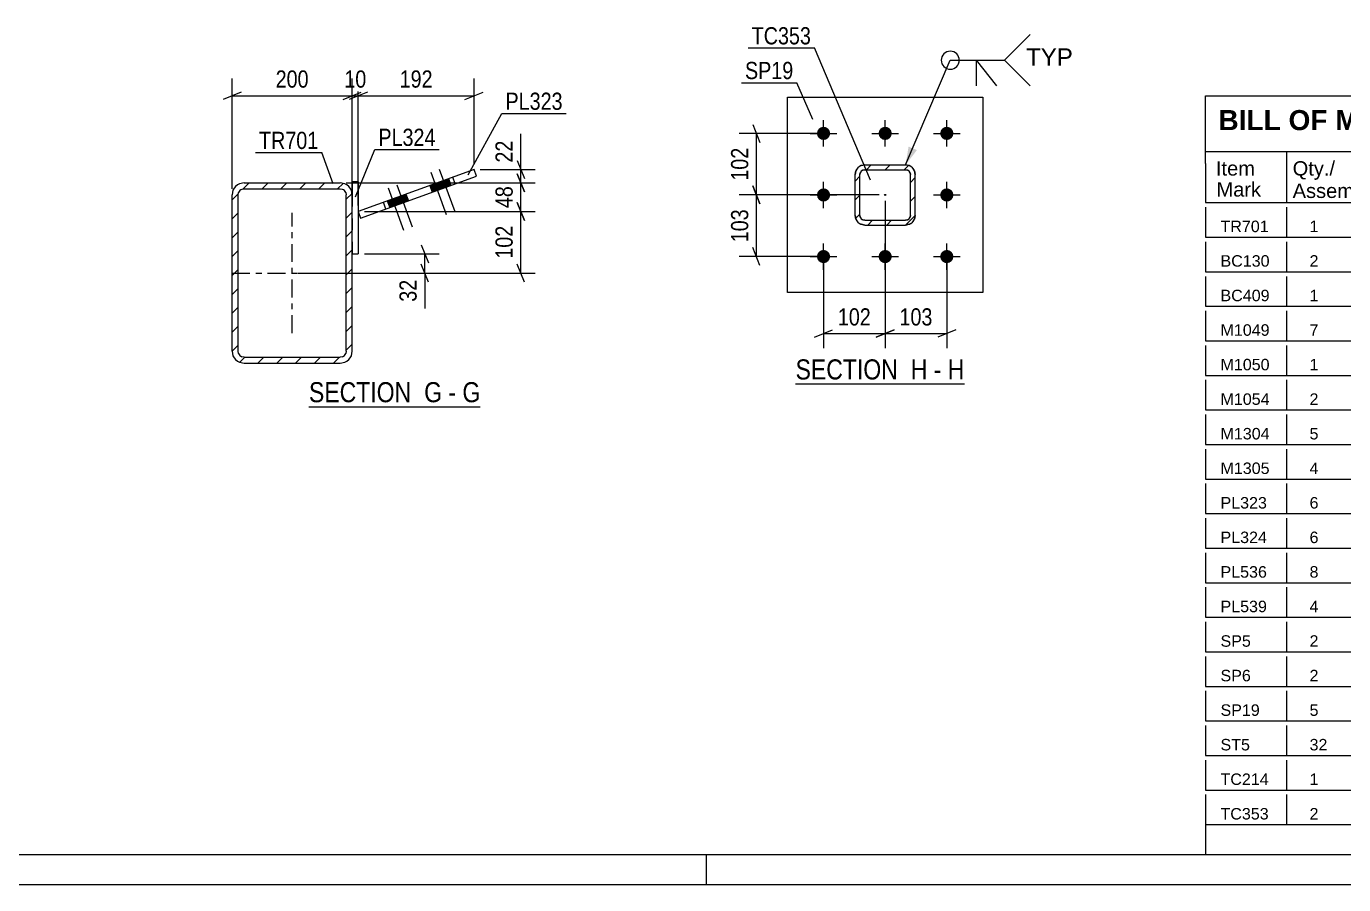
# Model space of a CAD drawing. Header units: millimetres. Extents: x -75 to 766, y -443 to 151.
# Drawn here: x 232.6 to 451.7, y -442.7 to -299.9 of the extents above; entities that cross this region are included whole.
import ezdxf

# ---------------------------------------------------------------- set-up
doc = ezdxf.new("R2010")
doc.units = ezdxf.units.MM
doc.linetypes.add('DXK_LINE_DOT2', pattern=[3.9198, 1.9599, -1.9599])
doc.linetypes.add('DXK_LINE_DOT3', pattern=[5.9187, 2.979, -0.9799, 0.9799, -0.9799])
doc.styles.add('Arial', font='ARIAL.TTF', dxfattribs={"height": 0.2})
doc.styles.add('Arial Bold', font='ARIALBD.TTF', dxfattribs={"height": 0.2})
doc.styles.add('Arial Narrow', font='ARIALN.TTF', dxfattribs={"height": 0.2})

# ---------------------------------------------------------------- blocks, each defined once
blk = doc.blocks.new('Unknown-761549991-1163')
at = {"color": 5, "linetype": 'Continuous'}
for p, q in [((-70.27, -437.73), (760.73, -437.73)), ((345.73, -442.73), (345.73, -437.73)), ((-75.27, -442.73), (765.73, -442.73))]:
    blk.add_line(p, q, dxfattribs=at)
blk = doc.blocks.new('Unknown-761549991-16307')
at = {"color": 7, "linetype": 'Continuous'}
for p, q in [((428.73, -311.48), (600.72, -311.48)), ((428.73, -322.73), (428.73, -311.48)), ((600.73, -311.48), (600.73, -322.73)), ((428.73, -320.73), (600.73, -320.73)), ((442.23, -320.73), (442.23, -329.23)), ((460.73, -320.73), (460.73, -329.23)), ((510, -320.73), (510, -329.23)), ((524, -320.73), (524, -329.23)), ((539.73, -320.73), (539.73, -329.23)), ((554, -320.73), (554, -329.23)), ((571, -320.73), (571, -329.23)), ((428.73, -322.73), (428.73, -327.73)), ((600.73, -322.73), (600.73, -329.23)), ((428.73, -327.73), (428.73, -329.23)), ((428.73, -329.23), (600.73, -329.23)), ((428.73, -330), (428.73, -334.98)), ((442.23, -330), (442.23, -334.98)), ((460.73, -330), (460.73, -334.98)), ((510, -330), (510, -334.98)), ((524, -330), (524, -334.98)), ((539.73, -330), (539.73, -334.98)), ((554, -330), (554, -334.98)), ((571, -330), (571, -334.98)), ((600.73, -330), (600.73, -334.98)), ((428.73, -334.98), (600.73, -334.98)), ((428.73, -335.75), (428.73, -340.73)), ((442.23, -335.75), (442.23, -340.73)), ((460.73, -335.75), (460.73, -340.73)), ((510, -335.75), (510, -340.73)), ((524, -335.75), (524, -340.73)), ((539.73, -335.75), (539.73, -340.73)), ((554, -335.75), (554, -340.73)), ((571, -335.75), (571, -340.73)), ((600.73, -335.75), (600.73, -340.73)), ((428.73, -340.73), (600.73, -340.73)), ((428.73, -341.5), (428.73, -346.48)), ((442.23, -341.5), (442.23, -346.48)), ((460.73, -341.5), (460.73, -346.48)), ((510, -341.5), (510, -346.48)), ((524, -341.5), (524, -346.48)), ((539.73, -341.5), (539.73, -346.48)), ((554, -341.5), (554, -346.48)), ((571, -341.5), (571, -346.48)), ((600.73, -341.5), (600.73, -346.48)), ((428.73, -346.48), (600.73, -346.48)), ((428.73, -347.25), (428.73, -352.23)), ((442.23, -347.25), (442.23, -352.23)), ((460.73, -347.25), (460.73, -352.23)), ((510, -347.25), (510, -352.23)), ((524, -347.25), (524, -352.23)), ((539.73, -347.25), (539.73, -352.23)), ((554, -347.25), (554, -352.23)), ((571, -347.25), (571, -352.23)), ((600.73, -347.25), (600.73, -352.23)), ((428.73, -352.23), (600.73, -352.23)), ((428.73, -353), (428.73, -357.98)), ((442.23, -353), (442.23, -357.98)), ((460.73, -353), (460.73, -357.98)), ((510, -353), (510, -357.98)), ((524, -353), (524, -357.98)), ((539.73, -353), (539.73, -357.98)), ((554, -353), (554, -357.98)), ((571, -353), (571, -357.98)), ((600.73, -353), (600.73, -357.98)), ((428.73, -357.98), (600.73, -357.98)), ((428.73, -358.75), (428.73, -363.73)), ((442.23, -358.75), (442.23, -363.73)), ((460.73, -358.75), (460.73, -363.73)), ((510, -358.75), (510, -363.73)), ((524, -358.75), (524, -363.73)), ((539.73, -358.75), (539.73, -363.73)), ((554, -358.75), (554, -363.73)), ((571, -358.75), (571, -363.73)), ((600.73, -358.75), (600.73, -363.73)), ((428.73, -363.73), (600.73, -363.73)), ((428.73, -364.5), (428.73, -369.48)), ((442.23, -364.5), (442.23, -369.48)), ((460.73, -364.5), (460.73, -369.48)), ((510, -364.5), (510, -369.48)), ((524, -364.5), (524, -369.48)), ((539.73, -364.5), (539.73, -369.48)), ((554, -364.5), (554, -369.48)), ((571, -364.5), (571, -369.48)), ((600.73, -364.5), (600.73, -369.48)), ((428.73, -369.48), (600.73, -369.48)), ((428.73, -370.25), (428.73, -375.23)), ((442.23, -370.25), (442.23, -375.23)), ((460.73, -370.25), (460.73, -375.23)), ((510, -370.25), (510, -375.23)), ((524, -370.25), (524, -375.23)), ((539.73, -370.25), (539.73, -375.23)), ((554, -370.25), (554, -375.23)), ((571, -370.25), (571, -375.23)), ((600.73, -370.25), (600.73, -375.23)), ((428.73, -375.23), (600.73, -375.23)), ((428.73, -376), (428.73, -380.98)), ((442.23, -376), (442.23, -380.98)), ((460.73, -376), (460.73, -380.98)), ((510, -376), (510, -380.98)), ((524, -376), (524, -380.98)), ((539.73, -376), (539.73, -380.98)), ((554, -376), (554, -380.98)), ((571, -376), (571, -380.98)), ((600.73, -376), (600.73, -380.98)), ((428.73, -380.98), (600.73, -380.98)), ((428.73, -381.75), (428.73, -386.73)), ((442.23, -381.75), (442.23, -386.73)), ((460.73, -381.75), (460.73, -386.73)), ((510, -381.75), (510, -386.73)), ((524, -381.75), (524, -386.73)), ((539.73, -381.75), (539.73, -386.73)), ((554, -381.75), (554, -386.73)), ((571, -381.75), (571, -386.73)), ((600.73, -381.75), (600.73, -386.73)), ((428.73, -386.73), (600.73, -386.73)), ((428.73, -387.5), (428.73, -392.48)), ((442.23, -387.5), (442.23, -392.48)), ((460.73, -387.5), (460.73, -392.48)), ((510, -387.5), (510, -392.48)), ((524, -387.5), (524, -392.48)), ((539.73, -387.5), (539.73, -392.48)), ((554, -387.5), (554, -392.48)), ((571, -387.5), (571, -392.48)), ((600.73, -387.5), (600.73, -392.48)), ((428.73, -392.48), (600.73, -392.48)), ((428.73, -393.25), (428.73, -398.23)), ((442.23, -393.25), (442.23, -398.23)), ((460.73, -393.25), (460.73, -398.23)), ((510, -393.25), (510, -398.23)), ((524, -393.25), (524, -398.23)), ((539.73, -393.25), (539.73, -398.23)), ((554, -393.25), (554, -398.23)), ((571, -393.25), (571, -398.23)), ((600.73, -393.25), (600.73, -398.23)), ((428.73, -398.23), (600.73, -398.23)), ((428.73, -399), (428.73, -403.98)), ((442.23, -399), (442.23, -403.98)), ((460.73, -399), (460.73, -403.98)), ((510, -399), (510, -403.98)), ((524, -399), (524, -403.98)), ((539.73, -399), (539.73, -403.98)), ((554, -399), (554, -403.98)), ((571, -399), (571, -403.98)), ((600.73, -399), (600.73, -403.98)), ((428.73, -403.98), (600.73, -403.98)), ((428.73, -404.75), (428.73, -409.73)), ((442.23, -404.75), (442.23, -409.73)), ((460.73, -404.75), (460.73, -409.73)), ((510, -404.75), (510, -409.73)), ((524, -404.75), (524, -409.73)), ((539.73, -404.75), (539.73, -409.73)), ((554, -404.75), (554, -409.73)), ((571, -404.75), (571, -409.73)), ((600.73, -404.75), (600.73, -409.73)), ((428.73, -409.73), (600.73, -409.73)), ((428.73, -410.5), (428.73, -415.48)), ((442.23, -410.5), (442.23, -415.48)), ((460.73, -410.5), (460.73, -415.48)), ((510, -410.5), (510, -415.48)), ((524, -410.5), (524, -415.48)), ((539.73, -410.5), (539.73, -415.48)), ((554, -410.5), (554, -415.48)), ((571, -410.5), (571, -415.48)), ((600.73, -410.5), (600.73, -415.48)), ((428.73, -415.48), (600.73, -415.48)), ((428.73, -416.25), (428.73, -421.23)), ((442.23, -416.25), (442.23, -421.23)), ((460.73, -416.25), (460.73, -421.23)), ((510, -416.25), (510, -421.23)), ((524, -416.25), (524, -421.23)), ((539.73, -416.25), (539.73, -421.23)), ((554, -416.25), (554, -421.23)), ((571, -416.25), (571, -421.23)), ((600.73, -416.25), (600.73, -421.23)), ((428.73, -421.23), (600.73, -421.23)), ((428.73, -422), (428.73, -426.98)), ((442.23, -422), (442.23, -426.98)), ((460.73, -422), (460.73, -426.98)), ((510, -422), (510, -426.98)), ((524, -422), (524, -426.98)), ((539.73, -422), (539.73, -426.98)), ((554, -422), (554, -426.98)), ((571, -422), (571, -426.98)), ((600.73, -422), (600.73, -426.98)), ((428.73, -426.98), (600.73, -426.98)), ((428.73, -427.75), (428.73, -432.73)), ((442.23, -427.75), (442.23, -432.73)), ((460.73, -427.75), (460.73, -432.73)), ((510, -427.75), (510, -432.73)), ((524, -427.75), (524, -432.73)), ((539.73, -427.75), (539.73, -432.73)), ((554, -427.75), (554, -432.73)), ((571, -427.75), (571, -432.73)), ((600.73, -427.75), (600.73, -432.73)), ((428.73, -432.73), (600.73, -432.73)), ((428.73, -432.73), (600.73, -432.73)), ((428.73, -432.73), (428.73, -437.73)), ((554, -432.73), (554, -437.73)), ((571, -432.73), (571, -437.73)), ((600.73, -432.73), (600.73, -437.73)), ((428.73, -437.73), (600.73, -437.73))]:
    blk.add_line(p, q, dxfattribs=at)
at = {"color": 7}
for s, height, style, p in [('BILL OF MATERIALS', 3.3405, 'Arial Bold', (430.88, -317.17)), ('Profile Size', 2.3877, 'Arial', (464.54, -324.4)), ('Mark', 2.388, 'Arial', (430.56, -328.23))]:
    blk.add_text(s, height=height, dxfattribs=dict(at, style=style)).set_placement(p)
at = {"color": 7, "linetype": 'Continuous', "style": 'Arial Narrow'}
for s, height, width, p in [("ASSEMBLY MK'D :", 1.9089, 1.6, (486.23, -317.68)), ('TR701', 1.909, 1.794707, (518.73, -317.68)), ('ASSY QTY :', 1.909, 1.6, (549.73, -317.68)), ('1', 1.91, 1.794707, (571.23, -317.68))]:
    blk.add_text(s, height=height, dxfattribs=dict(at, width=width)).set_placement(p)
at = {"color": 7, "linetype": 'Continuous'}
for s, height, style, p in [('Item', 2.388, 'Arial', (430.47, -324.73)), ('Qty./', 2.388, 'Arial', (443.23, -324.73)), ('Length', 2.388, 'Arial', (511.23, -324.73)), ('Wt./Item', 2.388, 'Arial', (525.23, -324.73)), ('Total', 2.388, 'Arial', (542.23, -324.73)), ('Total Wt.', 2.388, 'Arial', (554.73, -324.73)), ('Material', 2.388, 'Arial', (574.23, -324.73)), ('Assembly', 2.388, 'Arial', (443.23, -328.46)), ('Qty.', 2.388, 'Arial', (542.73, -328.46)), ('TR701', 1.91, 'Arial', (431.23, -334.14)), ('1', 1.91, 'Arial', (446.04, -334.14)), ('RHS300*200*10', 1.9102, 'Arial', (464.94, -334.04)), ('17699.97', 1.91, 'Arial', (511.69, -334.18)), ('1333.87', 1.91, 'Arial', (525.89, -334.14)), ('1', 1.91, 'Arial', (547.94, -334.14)), ('1333.87', 1.91, 'Arial', (559.28, -334.14)), ('E350', 1.91, 'Arial', (575.04, -334)), ('BC130', 1.91, 'Arial', (431.23, -339.89)), ('2', 1.91, 'Arial', (446.04, -339.89)), ('SHS132*6', 1.91, 'Arial', (464.94, -339.79)), ('300.00', 1.91, 'Arial', (514.66, -339.93)), ('6.55', 1.91, 'Arial', (528.11, -339.89)), ('2', 1.91, 'Arial', (547.94, -339.89)), ('13.10', 1.91, 'Arial', (562.24, -339.89)), ('E350', 1.91, 'Arial', (575.04, -339.75)), ('BC409', 1.91, 'Arial', (431.23, -345.64)), ('1', 1.91, 'Arial', (446.04, -345.64)), ('RHS300*200*10', 1.9102, 'Arial', (464.94, -345.54)), ('16699.97', 1.91, 'Arial', (511.69, -345.68)), ('1258.51', 1.91, 'Arial', (525.89, -345.64)), ('1', 1.91, 'Arial', (547.94, -345.64)), ('1258.51', 1.91, 'Arial', (559.28, -345.64)), ('E350', 1.91, 'Arial', (575.04, -345.5)), ('M1049', 1.91, 'Arial', (431.23, -351.39)), ('7', 1.91, 'Arial', (446.04, -351.39)), ('SHS132*8', 1.91, 'Arial', (464.94, -351.29)), ('1972.97', 1.91, 'Arial', (513.18, -351.43)), ('59.73', 1.91, 'Arial', (527.37, -351.39)), ('7', 1.91, 'Arial', (547.94, -351.39)), ('418.09', 1.91, 'Arial', (560.76, -351.39)), ('E350', 1.91, 'Arial', (575.04, -351.25)), ('M1050', 1.91, 'Arial', (431.23, -357.14)), ('1', 1.91, 'Arial', (446.04, -357.14)), ('SHS180*8', 1.91, 'Arial', (464.94, -357.04)), ('4070.08', 1.91, 'Arial', (513.18, -357.18)), ('171.41', 1.91, 'Arial', (526.63, -357.14)), ('1', 1.91, 'Arial', (547.94, -357.14)), ('171.41', 1.91, 'Arial', (560.76, -357.14)), ('E350', 1.91, 'Arial', (575.04, -357)), ('M1054', 1.91, 'Arial', (431.23, -362.89)), ('2', 1.91, 'Arial', (446.04, -362.89)), ('SHS180*8', 1.91, 'Arial', (464.94, -362.79)), ('1950.40', 1.91, 'Arial', (513.18, -362.93)), ('81.81', 1.91, 'Arial', (527.37, -362.89)), ('2', 1.91, 'Arial', (547.94, -362.89)), ('163.62', 1.91, 'Arial', (560.76, -362.89)), ('E350', 1.91, 'Arial', (575.04, -362.75)), ('M1304', 1.91, 'Arial', (431.23, -368.64)), ('5', 1.91, 'Arial', (446.04, -368.64)), ('SHS132*8', 1.91, 'Arial', (464.94, -368.54)), ('2890.00', 1.91, 'Arial', (513.18, -368.68)), ('90.02', 1.91, 'Arial', (527.37, -368.64)), ('5', 1.91, 'Arial', (547.94, -368.64)), ('450.10', 1.91, 'Arial', (560.76, -368.64)), ('E350', 1.91, 'Arial', (575.04, -368.5)), ('SHS132*8', 1.91, 'Arial', (464.94, -374.29)), ('E350', 1.91, 'Arial', (575.04, -374.25)), ('M1305', 1.91, 'Arial', (431.23, -374.39)), ('4', 1.91, 'Arial', (446.04, -374.39)), ('4070.08', 1.91, 'Arial', (513.18, -374.43)), ('123.57', 1.91, 'Arial', (526.63, -374.39)), ('4', 1.91, 'Arial', (547.94, -374.39)), ('494.30', 1.91, 'Arial', (560.76, -374.39)), ('PL323', 1.91, 'Arial', (431.23, -380.14)), ('6', 1.91, 'Arial', (446.04, -380.14)), ('PL12*185', 1.91, 'Arial', (464.94, -380.04)), ('205.27', 1.91, 'Arial', (514.66, -380.18)), ('3.57', 1.91, 'Arial', (528.11, -380.14)), ('6', 1.91, 'Arial', (547.94, -380.14)), ('21.45', 1.91, 'Arial', (562.24, -380.14)), ('E350', 1.91, 'Arial', (575.04, -380)), ('PL324', 1.91, 'Arial', (431.23, -385.89)), ('6', 1.91, 'Arial', (446.04, -385.89)), ('PL10*120', 1.91, 'Arial', (464.94, -385.79)), ('184.86', 1.91, 'Arial', (514.66, -385.93)), ('1.74', 1.91, 'Arial', (528.11, -385.89)), ('6', 1.91, 'Arial', (547.94, -385.89)), ('10.45', 1.91, 'Arial', (562.24, -385.89)), ('E350', 1.91, 'Arial', (575.04, -385.75)), ('PL536', 1.91, 'Arial', (431.23, -391.64)), ('8', 1.91, 'Arial', (446.04, -391.64)), ('PL6*30', 1.91, 'Arial', (464.94, -391.54)), ('61.56', 1.91, 'Arial', (516.14, -391.68)), ('0.09', 1.91, 'Arial', (528.11, -391.64)), ('8', 1.91, 'Arial', (547.94, -391.64)), ('0.70', 1.91, 'Arial', (563.73, -391.64)), ('E350', 1.91, 'Arial', (575.04, -391.5)), ('PL539', 1.91, 'Arial', (431.23, -397.39)), ('4', 1.91, 'Arial', (446.04, -397.39)), ('PL6*30', 1.91, 'Arial', (464.94, -397.29)), ('74.40', 1.91, 'Arial', (516.14, -397.43)), ('0.11', 1.91, 'Arial', (528.11, -397.39)), ('4', 1.91, 'Arial', (547.94, -397.39)), ('0.42', 1.91, 'Arial', (563.73, -397.39)), ('E350', 1.91, 'Arial', (575.04, -397.25)), ('SP5', 1.91, 'Arial', (431.23, -403.14)), ('2', 1.91, 'Arial', (446.04, -403.14)), ('PL25*440', 1.91, 'Arial', (464.94, -403.04)), ('540.00', 1.91, 'Arial', (514.66, -403.18)), ('46.63', 1.91, 'Arial', (527.37, -403.14)), ('2', 1.91, 'Arial', (547.94, -403.14)), ('93.26', 1.91, 'Arial', (562.24, -403.14)), ('E350', 1.91, 'Arial', (575.04, -403)), ('SP6', 1.91, 'Arial', (431.23, -408.89)), ('2', 1.91, 'Arial', (446.04, -408.89)), ('PL25*300', 1.91, 'Arial', (464.94, -408.79)), ('440.00', 1.91, 'Arial', (514.66, -408.93)), ('25.91', 1.91, 'Arial', (527.37, -408.89)), ('2', 1.91, 'Arial', (547.94, -408.89)), ('51.81', 1.91, 'Arial', (562.24, -408.89)), ('E350', 1.91, 'Arial', (575.04, -408.75)), ('SP19', 1.91, 'Arial', (431.23, -414.64)), ('5', 1.91, 'Arial', (446.04, -414.64)), ('PL16*325', 1.91, 'Arial', (464.94, -414.54)), ('325.00', 1.91, 'Arial', (514.66, -414.68)), ('13.27', 1.91, 'Arial', (527.37, -414.64)), ('5', 1.91, 'Arial', (547.94, -414.64)), ('66.33', 1.91, 'Arial', (562.24, -414.64)), ('E350', 1.91, 'Arial', (575.04, -414.5)), ('PL12*120', 1.91, 'Arial', (464.94, -420.29)), ('E350', 1.91, 'Arial', (575.04, -420.25)), ('ST5', 1.91, 'Arial', (431.23, -420.39)), ('32', 1.91, 'Arial', (446.04, -420.39)), ('120.00', 1.91, 'Arial', (514.66, -420.43)), ('1.36', 1.91, 'Arial', (528.11, -420.39)), ('32', 1.91, 'Arial', (546.46, -420.39)), ('43.41', 1.91, 'Arial', (562.24, -420.39)), ('TC214', 1.91, 'Arial', (431.23, -426.14)), ('1', 1.91, 'Arial', (446.04, -426.14)), ('SHS132*8', 1.91, 'Arial', (464.94, -426.04)), ('580.00', 1.91, 'Arial', (514.66, -426.18)), ('17.32', 1.91, 'Arial', (527.37, -426.14)), ('1', 1.91, 'Arial', (547.94, -426.14)), ('17.32', 1.91, 'Arial', (562.24, -426.14)), ('E350', 1.91, 'Arial', (575.04, -426)), ('TC353', 1.91, 'Arial', (431.23, -431.89)), ('2', 1.91, 'Arial', (446.04, -431.89)), ('SHS100*8', 1.91, 'Arial', (464.94, -431.79)), ('580.00', 1.91, 'Arial', (514.66, -431.93)), ('12.98', 1.91, 'Arial', (527.37, -431.89)), ('2', 1.91, 'Arial', (547.94, -431.89)), ('25.97', 1.91, 'Arial', (562.24, -431.89)), ('E350', 1.91, 'Arial', (575.04, -431.75)), ('Total', 1.909, 'Arial Narrow', (545.56, -436.73)), ('4634.10', 1.91, 'Arial', (559.24, -436.73))]:
    blk.add_text(s, height=height, dxfattribs=dict(at, style=style)).set_placement(p)
blk = doc.blocks.new('Unknown-761549991-20 - 1282')
at = {"color": 6, "linetype": 'Continuous'}
blk.add_line((360.56, -359.41), (388.63, -359.41), dxfattribs=at)
at = {"color": 0, "linetype": 'Continuous'}
blk.add_wipeout([(378.67, -358.66), (378.67, -355.16), (360.56, -355.16), (360.56, -358.66)], dxfattribs=at)
at = {"color": 7, "linetype": 'Continuous', "style": 'Arial Narrow'}
blk.add_text('SECTION ', height=3.34, dxfattribs=at).set_placement((360.56, -358.66))
at = {"color": 0, "linetype": 'Continuous'}
blk.add_wipeout([(382.49, -358.66), (382.49, -355.16), (379.72, -355.16), (379.72, -358.66)], dxfattribs=at)
at = {"color": 7, "linetype": 'Continuous', "style": 'Arial Narrow'}
blk.add_text('H', height=3.34, dxfattribs=at).set_placement((379.72, -358.66))
at = {"color": 0, "linetype": 'Continuous'}
blk.add_wipeout([(384.81, -358.66), (384.81, -355.16), (383.54, -355.16), (383.54, -358.66)], dxfattribs=at)
at = {"color": 7, "linetype": 'Continuous', "style": 'Arial Narrow'}
blk.add_text('-', height=3.34, dxfattribs=at).set_placement((383.54, -358.66))
at = {"color": 0, "linetype": 'Continuous'}
blk.add_wipeout([(388.63, -358.66), (388.63, -355.16), (385.86, -355.16), (385.86, -358.66)], dxfattribs=at)
at = {"color": 7, "linetype": 'Continuous', "style": 'Arial Narrow'}
blk.add_text('H', height=3.34, dxfattribs=at).set_placement((385.86, -358.66))
blk = doc.blocks.new('Unknown-761549991-15 - 14041')
at = {"color": 6, "linetype": 'Continuous'}
blk.add_line((279.63, -363.2), (308.13, -363.2), dxfattribs=at)
at = {"color": 0, "linetype": 'Continuous'}
blk.add_wipeout([(297.74, -362.45), (297.74, -358.95), (279.63, -358.95), (279.63, -362.45)], dxfattribs=at)
at = {"color": 7, "linetype": 'Continuous', "style": 'Arial Narrow'}
blk.add_text('SECTION ', height=3.34, dxfattribs=at).set_placement((279.63, -362.45))
at = {"color": 0, "linetype": 'Continuous'}
blk.add_wipeout([(301.77, -362.45), (301.77, -358.95), (298.79, -358.95), (298.79, -362.45)], dxfattribs=at)
at = {"color": 7, "linetype": 'Continuous', "style": 'Arial Narrow'}
blk.add_text('G', height=3.34, dxfattribs=at).set_placement((298.79, -362.45))
at = {"color": 0, "linetype": 'Continuous'}
blk.add_wipeout([(304.1, -362.45), (304.1, -358.95), (302.82, -358.95), (302.82, -362.45)], dxfattribs=at)
at = {"color": 7, "linetype": 'Continuous', "style": 'Arial Narrow'}
blk.add_text('-', height=3.34, dxfattribs=at).set_placement((302.82, -362.45))
at = {"color": 0, "linetype": 'Continuous'}
blk.add_wipeout([(308.13, -362.45), (308.13, -358.95), (305.15, -358.95), (305.15, -362.45)], dxfattribs=at)
at = {"color": 7, "linetype": 'Continuous', "style": 'Arial Narrow'}
blk.add_text('G', height=3.34, dxfattribs=at).set_placement((305.15, -362.45))
blk = doc.blocks.new('Part-761549991-1366 - 1282')
at = {"color": 2, "linetype": 'Continuous'}
for p, q in [((359.21, -344.21), (359.21, -311.71)), ((359.21, -311.71), (391.71, -311.71)), ((391.71, -311.71), (391.71, -344.21)), ((391.71, -344.21), (359.21, -344.21))]:
    blk.add_line(p, q, dxfattribs=at)
blk = doc.blocks.new('Part-761549991-1368 - 1282')
at = {"linetype": 'Continuous'}
h = blk.add_hatch(dxfattribs=at)
h.set_pattern_fill('', scale=0.7, style=0, pattern_type=0)
h.set_pattern_definition([(45, (378.8608, -332.958), (-1.57154, 1.57154), [])])
h.paths.add_polyline_path([(372.06, -332.96), (378.86, -332.96), (379.47, -332.84), (379.99, -332.49), (380.34, -331.97), (380.46, -331.36), (380.46, -324.56), (380.34, -323.95), (379.99, -323.43), (379.47, -323.08), (378.86, -322.96), (372.06, -322.96), (371.45, -323.08), (370.93, -323.43), (370.58, -323.95), (370.46, -324.56), (370.46, -331.36), (370.58, -331.97), (370.93, -332.49), (371.45, -332.84)])
h.paths.add_polyline_path([(371.32, -331.66), (371.26, -331.36), (371.26, -324.56), (371.32, -324.25), (371.5, -323.99), (371.75, -323.82), (372.06, -323.76), (378.86, -323.76), (379.17, -323.82), (379.43, -323.99), (379.6, -324.25), (379.66, -324.56), (379.66, -331.36), (379.6, -331.66), (379.43, -331.92), (379.17, -332.1), (378.86, -332.16), (372.06, -332.16), (371.75, -332.1), (371.5, -331.92)])
blk.add_hatch(color=246, dxfattribs=at).paths.add_polyline_path([(375.46, -328.06, -1), (375.46, -327.86, -1)])
at = {"color": 7, "linetype": 'DXK_LINE_DOT2'}
for p, q in [((370.46, -324.56), (370.58, -323.95)), ((371.45, -323.08), (372.06, -322.96)), ((372.06, -323.76), (371.75, -323.82)), ((372.06, -322.96), (378.86, -322.96)), ((372.06, -323.76), (378.86, -323.76)), ((378.86, -322.96), (379.47, -323.08)), ((379.17, -323.82), (378.86, -323.76)), ((380.34, -323.95), (380.46, -324.56)), ((370.46, -331.36), (370.46, -324.56)), ((371.32, -324.25), (371.26, -324.56)), ((371.26, -331.36), (371.26, -324.56)), ((379.66, -324.56), (379.6, -324.25)), ((379.66, -331.36), (379.66, -324.56)), ((380.46, -331.36), (380.46, -324.56)), ((370.58, -331.97), (370.46, -331.36)), ((371.26, -331.36), (371.32, -331.66)), ((372.06, -332.96), (371.45, -332.84)), ((371.75, -332.1), (372.06, -332.16)), ((372.06, -332.16), (378.86, -332.16)), ((372.06, -332.96), (378.86, -332.96)), ((378.86, -332.16), (379.17, -332.1)), ((379.47, -332.84), (378.86, -332.96)), ((379.6, -331.66), (379.66, -331.36)), ((380.46, -331.36), (380.34, -331.97))]:
    blk.add_line(p, q, dxfattribs=at)
at = {"color": 2, "linetype": 'Continuous'}
for p, q in [((370.58, -323.95), (370.46, -324.56)), ((372.06, -322.96), (371.45, -323.08)), ((371.75, -323.82), (372.06, -323.76)), ((372.06, -322.96), (378.86, -322.96)), ((372.06, -323.76), (378.86, -323.76)), ((379.47, -323.08), (378.86, -322.96)), ((378.86, -323.76), (379.17, -323.82)), ((380.46, -324.56), (380.34, -323.95)), ((370.46, -331.36), (370.46, -324.56)), ((371.26, -324.56), (371.32, -324.25)), ((371.26, -331.36), (371.26, -324.56)), ((379.6, -324.25), (379.66, -324.56)), ((379.66, -331.36), (379.66, -324.56)), ((380.46, -331.36), (380.46, -324.56)), ((370.46, -331.36), (370.58, -331.97)), ((371.32, -331.66), (371.26, -331.36)), ((371.45, -332.84), (372.06, -332.96)), ((372.06, -332.16), (371.75, -332.1)), ((372.06, -332.16), (378.86, -332.16)), ((372.06, -332.96), (378.86, -332.96)), ((379.17, -332.1), (378.86, -332.16)), ((378.86, -332.96), (379.47, -332.84)), ((379.66, -331.36), (379.6, -331.66)), ((380.34, -331.97), (380.46, -331.36))]:
    blk.add_line(p, q, dxfattribs=at)
at = {"color": 7, "linetype": 'DXK_LINE_DOT3'}
blk.add_line((375.46, -327.96), (375.46, -327.96), dxfattribs=at)
at = {"color": 246, "linetype": 'DXK_LINE_DOT2'}
blk.add_line((375.46, -327.96), (375.46, -327.96), dxfattribs=at)
at = {"color": 246, "linetype": 'Continuous'}
blk.add_circle((375.46, -327.96), 0.1, dxfattribs=at)
at = {"color": 7, "linetype": 'DXK_LINE_DOT2'}
for centre, radius, start, end in [((372.06, -324.56), 1.6, 112.5, 157.5), ((372.06, -324.56), 0.8, 112.5, 157.5), ((378.86, -324.56), 0.8, 22.5, 67.5), ((378.86, -324.56), 1.6, 22.5, 67.5), ((372.06, -331.36), 1.6, 202.5, 247.5), ((372.06, -331.36), 0.8, 202.5, 247.5), ((378.86, -331.36), 0.8, 292.5, 337.5), ((378.86, -331.36), 1.6, 292.5, 337.5)]:
    blk.add_arc(centre, radius, start, end, dxfattribs=at)
at = {"color": 2, "linetype": 'Continuous'}
for centre, radius, start, end in [((372.06, -324.56), 1.6, 112.5, 157.5), ((372.06, -324.56), 0.8, 112.5, 157.5), ((378.86, -324.56), 0.8, 22.5, 67.5), ((378.86, -324.56), 1.6, 22.5, 67.5), ((372.06, -331.36), 1.6, 202.5, 247.5), ((372.06, -331.36), 0.8, 202.5, 247.5), ((378.86, -331.36), 0.8, 292.5, 337.5), ((378.86, -331.36), 1.6, 292.5, 337.5)]:
    blk.add_arc(centre, radius, start, end, dxfattribs=at)
blk = doc.blocks.new('Bolt-761549991-1389 - 1282')
at = {"linetype": 'Continuous'}
for points in [[(365.21, -316.61, -1), (365.21, -318.81, -1)], [(375.46, -316.61, -1), (375.46, -318.81, -1)], [(385.71, -316.61, -1), (385.71, -318.81, -1)], [(365.21, -326.86, -1), (365.21, -329.06, -1)], [(385.71, -326.86, -1), (385.71, -329.06, -1)], [(365.21, -337.11, -1), (365.21, -339.31, -1)], [(375.46, -337.11, -1), (375.46, -339.31, -1)], [(385.71, -337.11, -1), (385.71, -339.31, -1)]]:
    blk.add_hatch(color=1, dxfattribs=at).paths.add_polyline_path(points)
at = {"color": 1, "linetype": 'Continuous'}
for p, q in [((365.21, -319.91), (365.21, -315.51)), ((375.46, -319.91), (375.46, -315.51)), ((385.71, -319.91), (385.71, -315.51)), ((363.01, -317.71), (367.41, -317.71)), ((373.26, -317.71), (377.66, -317.71)), ((383.51, -317.71), (387.91, -317.71)), ((365.21, -330.16), (365.21, -325.76)), ((385.71, -330.16), (385.71, -325.76)), ((363.01, -327.96), (367.41, -327.96)), ((383.51, -327.96), (387.91, -327.96)), ((365.21, -340.41), (365.21, -336.01)), ((375.46, -340.41), (375.46, -336.01)), ((385.71, -340.41), (385.71, -336.01)), ((363.01, -338.21), (367.41, -338.21)), ((373.26, -338.21), (377.66, -338.21)), ((383.51, -338.21), (387.91, -338.21))]:
    blk.add_line(p, q, dxfattribs=at)
blk = doc.blocks.new('Part-761549991-14064 - 14041')
at = {"linetype": 'Continuous'}
h = blk.add_hatch(dxfattribs=at)
h.set_pattern_fill('', scale=0.7, style=0, pattern_type=0)
h.set_pattern_definition([(45, (266.8365, -353.9453), (-1.57154, 1.57154), [])])
h.paths.add_polyline_path([(266.84, -327.95), (266.84, -353.95), (266.99, -354.71), (267.42, -355.36), (268.07, -355.79), (268.84, -355.95), (284.84, -355.95), (285.6, -355.79), (286.25, -355.36), (286.68, -354.71), (286.84, -353.95), (286.84, -327.95), (286.68, -327.18), (286.25, -326.53), (285.6, -326.1), (284.84, -325.95), (268.84, -325.95), (268.07, -326.1), (267.42, -326.53), (266.99, -327.18)])
h.paths.add_polyline_path([(268.13, -327.24), (268.45, -327.02), (268.84, -326.95), (284.84, -326.95), (285.22, -327.02), (285.54, -327.24), (285.76, -327.56), (285.84, -327.95), (285.84, -353.95), (285.76, -354.33), (285.54, -354.65), (285.22, -354.87), (284.84, -354.95), (268.84, -354.95), (268.45, -354.87), (268.13, -354.65), (267.91, -354.33), (267.84, -353.95), (267.84, -327.95), (267.91, -327.56)])
at = {"color": 2, "linetype": 'Continuous'}
for p, q in [((268.84, -325.95), (268.07, -326.1)), ((268.84, -325.95), (284.84, -325.95)), ((285.6, -326.1), (284.84, -325.95)), ((266.99, -327.18), (266.84, -327.95)), ((266.84, -353.95), (266.84, -327.95)), ((267.84, -327.95), (267.91, -327.56)), ((267.84, -353.95), (267.84, -327.95)), ((268.45, -327.02), (268.84, -326.95)), ((268.84, -326.95), (284.84, -326.95)), ((284.84, -326.95), (285.22, -327.02)), ((285.76, -327.56), (285.84, -327.95)), ((285.84, -353.95), (285.84, -327.95)), ((286.84, -327.95), (286.68, -327.18)), ((286.84, -353.95), (286.84, -327.95)), ((266.84, -353.95), (266.99, -354.71)), ((267.91, -354.33), (267.84, -353.95)), ((268.84, -354.95), (268.45, -354.87)), ((285.22, -354.87), (284.84, -354.95)), ((285.84, -353.95), (285.76, -354.33)), ((286.68, -354.71), (286.84, -353.95)), ((268.07, -355.79), (268.84, -355.95)), ((268.84, -354.95), (284.84, -354.95)), ((268.84, -355.95), (284.84, -355.95)), ((284.84, -355.95), (285.6, -355.79))]:
    blk.add_line(p, q, dxfattribs=at)
at = {"color": 7, "linetype": 'DXK_LINE_DOT3'}
for p, q in [((276.84, -350.95), (276.84, -330.95)), ((266.84, -340.95), (286.84, -340.95))]:
    blk.add_line(p, q, dxfattribs=at)
at = {"color": 2, "linetype": 'Continuous'}
for centre, radius, start, end in [((268.84, -327.95), 2, 112.5, 157.5), ((284.84, -327.95), 2, 22.5, 67.5), ((268.84, -327.95), 1, 112.5, 157.5), ((284.84, -327.95), 1, 22.5, 67.5), ((268.84, -353.95), 2, 202.5, 247.5), ((268.84, -353.95), 1, 202.5, 247.5), ((284.84, -353.95), 1, 292.5, 337.5), ((284.84, -353.95), 2, 292.5, 337.5)]:
    blk.add_arc(centre, radius, start, end, dxfattribs=at)
blk = doc.blocks.new('Part-761549991-14140 - 14041')
at = {"color": 2, "linetype": 'Continuous'}
for p, q in [((307.08, -323.7), (287.79, -330.72)), ((307.49, -324.82), (307.08, -323.7)), ((288.2, -331.84), (307.49, -324.82)), ((303.96, -326.11), (303.55, -324.98)), ((287.79, -330.72), (288.2, -331.84))]:
    blk.add_line(p, q, dxfattribs=at)
at = {"color": 7, "linetype": 'DXK_LINE_DOT2'}
blk.add_line((292.43, -330.3), (292.02, -329.18), dxfattribs=at)
blk = doc.blocks.new('Part-761549991-14108 - 14041')
at = {"color": 2, "linetype": 'Continuous'}
for p, q in [((286.84, -325.75), (286.84, -327.94)), ((287.84, -325.75), (286.84, -325.75)), ((287.84, -325.75), (287.84, -337.75)), ((286.84, -337.75), (287.84, -337.75))]:
    blk.add_line(p, q, dxfattribs=at)
at = {"color": 7, "linetype": 'DXK_LINE_DOT2'}
blk.add_line((286.84, -327.94), (286.84, -337.75), dxfattribs=at)
blk = doc.blocks.new('Bolt-761549991-14155 - 14041')
at = {"linetype": 'Continuous'}
for points in [[(300.14, -327.5), (301.83, -326.88), (301.42, -325.75), (299.73, -326.37)], [(301.56, -326.98), (303.25, -326.37), (302.84, -325.24), (301.15, -325.85)], [(293.06, -330.07), (294.75, -329.46), (294.34, -328.33), (292.65, -328.95)], [(294.47, -329.56), (296.16, -328.95), (295.75, -327.82), (294.06, -328.43)]]:
    blk.add_hatch(color=1, dxfattribs=at).paths.add_polyline_path(points)
at = {"color": 1, "linetype": 'Continuous'}
for p, q in [((299.89, -324.18), (302.46, -331.23)), ((301.31, -323.67), (303.87, -330.71)), ((294.22, -326.25), (296.79, -333.29)), ((299.73, -326.37), (300.14, -327.5)), ((301.15, -325.85), (301.56, -326.98)), ((301.42, -325.75), (301.83, -326.88)), ((302.84, -325.24), (303.25, -326.37)), ((292.81, -326.76), (295.37, -333.81)), ((294.06, -328.43), (294.47, -329.56)), ((294.34, -328.33), (294.75, -329.46)), ((295.75, -327.82), (296.16, -328.95)), ((292.65, -328.95), (293.06, -330.07))]:
    blk.add_line(p, q, dxfattribs=at)
blk = doc.blocks.new('StraightDimension-761549991-14588 - 1282')
at = {"color": 7, "linetype": 'Continuous'}
for p, q in [((375.46, -328.96), (375.46, -353.43)), ((385.71, -339.21), (385.71, -353.43)), ((373.96, -351.63), (376.96, -350.43)), ((387.21, -350.43), (384.21, -351.63)), ((375.46, -351.03), (385.71, -351.03))]:
    blk.add_line(p, q, dxfattribs=at)
at = {"color": 0}
blk.add_wipeout([(383.93, -350.28), (383.93, -346.08), (377.24, -346.08), (377.24, -350.28)], dxfattribs=at)
at = {"color": 3, "style": 'Arial Narrow'}
blk.add_text('103', height=2.863, dxfattribs=at).set_placement((377.84, -349.68))
blk = doc.blocks.new('StraightDimension-761549991-14577 - 1282')
at = {"color": 7, "linetype": 'Continuous'}
for p, q in [((353.44, -316.21), (354.64, -319.21)), ((364.21, -317.71), (351.19, -317.71)), ((354.04, -327.96), (354.04, -317.71)), ((374.46, -327.96), (351.19, -327.96)), ((354.64, -329.46), (353.44, -326.46))]:
    blk.add_line(p, q, dxfattribs=at)
at = {"color": 0}
blk.add_wipeout([(353.29, -319.49), (349.09, -319.49), (349.09, -326.18), (353.29, -326.18)], dxfattribs=at)
at = {"color": 3, "style": 'Arial Narrow'}
blk.add_text('102', height=2.863, rotation=90.0002, dxfattribs=at).set_placement((352.69, -325.58))
blk = doc.blocks.new('StraightDimension-761549991-14589 - 1282')
at = {"color": 7, "linetype": 'Continuous'}
for p, q in [((375.46, -328.96), (375.46, -353.43)), ((365.21, -339.21), (365.21, -353.43)), ((363.71, -351.63), (366.71, -350.43)), ((376.96, -350.43), (373.96, -351.63)), ((365.21, -351.03), (375.46, -351.03))]:
    blk.add_line(p, q, dxfattribs=at)
at = {"color": 0}
blk.add_wipeout([(373.68, -350.28), (373.68, -346.08), (366.99, -346.08), (366.99, -350.28)], dxfattribs=at)
at = {"color": 3, "style": 'Arial Narrow'}
blk.add_text('102', height=2.863, dxfattribs=at).set_placement((367.59, -349.68))
blk = doc.blocks.new('StraightDimension-761549991-14578 - 1282')
at = {"color": 7, "linetype": 'Continuous'}
for p, q in [((374.46, -327.96), (351.19, -327.96)), ((353.44, -326.46), (354.64, -329.46)), ((354.04, -338.21), (354.04, -327.96)), ((354.64, -339.71), (353.44, -336.71)), ((364.21, -338.21), (351.19, -338.21))]:
    blk.add_line(p, q, dxfattribs=at)
at = {"color": 0}
blk.add_wipeout([(353.29, -329.74), (349.09, -329.74), (349.09, -336.43), (353.29, -336.43)], dxfattribs=at)
at = {"color": 3, "style": 'Arial Narrow'}
blk.add_text('103', height=2.863, rotation=90.0002, dxfattribs=at).set_placement((352.69, -335.83))
blk = doc.blocks.new('StraightDimension-761549991-14294 - 14041')
at = {"color": 7, "linetype": 'Continuous'}
for p, q in [((285.84, -325.95), (317.26, -325.95)), ((314.26, -324.45), (315.46, -327.45)), ((314.86, -330.7), (314.86, -325.95)), ((288.84, -330.7), (317.26, -330.7)), ((315.46, -332.2), (314.26, -329.2))]:
    blk.add_line(p, q, dxfattribs=at)
at = {"color": 0}
blk.add_wipeout([(314.11, -325.89), (309.91, -325.89), (309.91, -330.75), (314.11, -330.75)], dxfattribs=at)
at = {"color": 3, "style": 'Arial Narrow'}
blk.add_text('48', height=2.863, rotation=90.0002, dxfattribs=at).set_placement((313.51, -330.15))
blk = doc.blocks.new('StraightDimension-761549991-14226 - 14041')
at = {"color": 7, "linetype": 'Continuous'}
for p, q in [((298.29, -336.25), (299.49, -339.25)), ((288.84, -337.75), (301.29, -337.75)), ((299.49, -342.45), (298.29, -339.45)), ((298.89, -340.95), (298.89, -337.75)), ((277.84, -340.95), (301.29, -340.95))]:
    blk.add_line(p, q, dxfattribs=at)
at = {"color": 0}
blk.add_wipeout([(298.14, -341.47), (293.94, -341.47), (293.94, -346.33), (298.14, -346.33)], dxfattribs=at)
at = {"color": 7, "linetype": 'Continuous'}
blk.add_line((298.89, -340.95), (298.89, -346.85), dxfattribs=at)
blk.add_line((298.89, -340.95), (298.89, -346.85), dxfattribs=at)
at = {"color": 3, "style": 'Arial Narrow'}
blk.add_text('32', height=2.863, rotation=90.0002, dxfattribs=at).set_placement((297.54, -345.73))
blk = doc.blocks.new('StraightDimension-761549991-14293 - 14041')
at = {"color": 7, "linetype": 'Continuous'}
for p, q in [((308.08, -323.7), (317.26, -323.7)), ((314.26, -322.2), (315.46, -325.2)), ((314.86, -325.95), (314.86, -323.7)), ((285.84, -325.95), (317.26, -325.95)), ((315.46, -327.45), (314.26, -324.45))]:
    blk.add_line(p, q, dxfattribs=at)
at = {"color": 0}
blk.add_wipeout([(314.11, -318.31), (309.91, -318.31), (309.91, -323.17), (314.11, -323.17)], dxfattribs=at)
at = {"color": 7, "linetype": 'Continuous'}
blk.add_line((314.86, -323.7), (314.86, -317.79), dxfattribs=at)
blk.add_line((314.86, -323.7), (314.86, -317.79), dxfattribs=at)
at = {"color": 3, "style": 'Arial Narrow'}
blk.add_text('22', height=2.863, rotation=90.0002, dxfattribs=at).set_placement((313.51, -322.57))
blk = doc.blocks.new('StraightDimension-761549991-14295 - 14041')
at = {"color": 7, "linetype": 'Continuous'}
for p, q in [((288.84, -330.7), (317.26, -330.7)), ((314.26, -329.2), (315.46, -332.2)), ((314.86, -340.95), (314.86, -330.7)), ((315.46, -342.45), (314.26, -339.45)), ((277.84, -340.95), (317.26, -340.95))]:
    blk.add_line(p, q, dxfattribs=at)
at = {"color": 0}
blk.add_wipeout([(314.11, -332.48), (309.91, -332.48), (309.91, -339.16), (314.11, -339.16)], dxfattribs=at)
at = {"color": 3, "style": 'Arial Narrow'}
blk.add_text('102', height=2.863, rotation=90.0002, dxfattribs=at).set_placement((313.51, -338.56))
blk = doc.blocks.new('StraightDimension-761549991-14386 - 14041')
at = {"color": 7, "linetype": 'Continuous'}
for p, q in [((287.84, -329.7), (287.84, -308.6)), ((307.08, -322.7), (307.08, -308.6)), ((289.34, -310.85), (286.34, -312.05)), ((305.58, -312.05), (308.58, -310.85)), ((287.84, -311.45), (307.08, -311.45))]:
    blk.add_line(p, q, dxfattribs=at)
at = {"color": 0}
blk.add_wipeout([(300.8, -310.7), (300.8, -306.5), (294.11, -306.5), (294.11, -310.7)], dxfattribs=at)
at = {"color": 3, "style": 'Arial Narrow'}
blk.add_text('192', height=2.863, dxfattribs=at).set_placement((294.71, -310.1))
blk = doc.blocks.new('StraightDimension-761549991-14387 - 14041')
at = {"color": 7, "linetype": 'Continuous'}
for p, q in [((286.84, -327.11), (286.84, -308.6)), ((287.84, -329.7), (287.84, -308.6)), ((285.34, -312.05), (288.34, -310.85)), ((289.34, -310.85), (286.34, -312.05)), ((286.84, -311.45), (287.84, -311.45))]:
    blk.add_line(p, q, dxfattribs=at)
at = {"color": 0}
blk.add_wipeout([(289.76, -310.7), (289.76, -306.5), (284.91, -306.5), (284.91, -310.7)], dxfattribs=at)
at = {"color": 3, "style": 'Arial Narrow'}
blk.add_text('10', height=2.863, dxfattribs=at).set_placement((285.51, -310.1))
blk = doc.blocks.new('StraightDimension-761549991-14388 - 14041')
at = {"color": 7, "linetype": 'Continuous'}
for p, q in [((266.84, -326.95), (266.84, -308.6)), ((286.84, -327.11), (286.84, -308.6)), ((268.34, -310.85), (265.34, -312.05)), ((285.34, -312.05), (288.34, -310.85)), ((266.84, -311.45), (286.84, -311.45))]:
    blk.add_line(p, q, dxfattribs=at)
at = {"color": 0}
blk.add_wipeout([(280.18, -310.7), (280.18, -306.5), (273.49, -306.5), (273.49, -310.7)], dxfattribs=at)
at = {"color": 3, "style": 'Arial Narrow'}
blk.add_text('200', height=2.863, dxfattribs=at).set_placement((274.09, -310.1))
blk = doc.blocks.new('Mark-761549991-1361 - 1282')
at = {"color": 0}
blk.add_wipeout([(360.19, -308.68), (360.19, -305.68), (352.15, -305.68), (352.15, -308.68)], dxfattribs=at)
blk.add_wipeout([(360.19, -308.68), (360.19, -305.68), (352.15, -305.68), (352.15, -308.68)], dxfattribs=at)
at = {"color": 30, "linetype": 'Continuous'}
for p in [(351.55, -309.28), (363.45, -315.41)]:
    blk.add_line(p, (360.79, -309.28), dxfattribs=at)
at = {"color": 3, "style": 'Arial Narrow'}
blk.add_text('SP19', height=2.863, dxfattribs=at).set_placement((352.15, -308.68))
blk = doc.blocks.new('Mark-761549991-13358 - 1282')
at = {"color": 0}
blk.add_wipeout([(363.12, -302.9), (363.12, -299.9), (353.26, -299.9), (353.26, -302.9)], dxfattribs=at)
blk.add_wipeout([(363.12, -302.9), (363.12, -299.9), (353.26, -299.9), (353.26, -302.9)], dxfattribs=at)
at = {"color": 30, "linetype": 'Continuous'}
for p in [(352.66, -303.5), (373.03, -325.48)]:
    blk.add_line(p, (363.72, -303.5), dxfattribs=at)
at = {"color": 3, "style": 'Arial Narrow'}
blk.add_text('TC353', height=2.863, dxfattribs=at).set_placement((353.26, -302.9))
blk = doc.blocks.new('WeldMark-761549991-13366 - 1282')
at = {"linetype": 'Continuous'}
blk.add_hatch(color=30, dxfattribs=at).paths.add_polyline_path([(380.73, -320.49), (378.86, -322.96), (379.35, -319.9)])
at = {"color": 30, "linetype": 'Continuous'}
for p, q in [((378.86, -322.96), (386.29, -305.53)), ((386.29, -305.53), (395.29, -305.53))]:
    blk.add_line(p, q, dxfattribs=at)
at = {"color": 3, "linetype": 'Continuous'}
for q in [(394, -309.82), (390.57, -309.82)]:
    blk.add_line((390.57, -305.53), q, dxfattribs=at)
for start, end in [(90, 270), (270, 90)]:
    blk.add_arc((386.29, -305.53), 1.5, start, end, dxfattribs=at)
at = {"color": 0, "linetype": 'Continuous'}
blk.add_wipeout([(406.66, -306.43), (406.66, -303.43), (398.89, -303.43), (398.89, -306.43)], dxfattribs=at)
blk.add_wipeout([(406.66, -306.43), (406.66, -303.43), (398.89, -303.43), (398.89, -306.43)], dxfattribs=at)
at = {"color": 3, "linetype": 'Continuous'}
for q in [(399.57, -301.25), (399.57, -309.82)]:
    blk.add_line((395.29, -305.53), q, dxfattribs=at)
at = {"color": 3, "linetype": 'Continuous', "style": 'Arial'}
blk.add_text('TYP', height=2.865, dxfattribs=at).set_placement((398.89, -306.43))
blk = doc.blocks.new('Mark-761549991-14432 - 14041')
at = {"color": 0}
blk.add_wipeout([(281.19, -320.31), (281.19, -317.31), (271.33, -317.31), (271.33, -320.31)], dxfattribs=at)
blk.add_wipeout([(281.19, -320.31), (281.19, -317.31), (271.33, -317.31), (271.33, -320.31)], dxfattribs=at)
at = {"color": 30, "linetype": 'Continuous'}
for p in [(270.73, -320.91), (283.64, -326.11)]:
    blk.add_line(p, (281.79, -320.91), dxfattribs=at)
at = {"color": 3, "style": 'Arial Narrow'}
blk.add_text('TR701', height=2.863, dxfattribs=at).set_placement((271.33, -320.31))
blk = doc.blocks.new('Mark-761549991-14435 - 14041')
at = {"color": 0}
blk.add_wipeout([(300.68, -319.8), (300.68, -316.8), (291.18, -316.8), (291.18, -319.8)], dxfattribs=at)
blk.add_wipeout([(300.68, -319.8), (300.68, -316.8), (291.18, -316.8), (291.18, -319.8)], dxfattribs=at)
at = {"color": 30, "linetype": 'Continuous'}
for p, q in [((287.38, -328.29), (290.58, -320.4)), ((290.58, -320.4), (301.28, -320.4))]:
    blk.add_line(p, q, dxfattribs=at)
at = {"color": 3, "style": 'Arial Narrow'}
blk.add_text('PL324', height=2.863, dxfattribs=at).set_placement((291.18, -319.8))
blk = doc.blocks.new('Mark-761549991-14438 - 14041')
at = {"color": 0}
blk.add_wipeout([(321.83, -313.79), (321.83, -310.79), (312.32, -310.79), (312.32, -313.79)], dxfattribs=at)
blk.add_wipeout([(321.83, -313.79), (321.83, -310.79), (312.32, -310.79), (312.32, -313.79)], dxfattribs=at)
at = {"color": 30, "linetype": 'Continuous'}
for p, q in [((306.1, -324.6), (311.72, -314.39)), ((311.72, -314.39), (322.43, -314.39))]:
    blk.add_line(p, q, dxfattribs=at)
at = {"color": 3, "style": 'Arial Narrow'}
blk.add_text('PL323', height=2.863, dxfattribs=at).set_placement((312.32, -313.79))

msp = doc.modelspace()

# ---------------------------------------------------------------- block references
for name in ['Unknown-761549991-1163', 'Part-761549991-1366 - 1282', 'Unknown-761549991-16307', 'Bolt-761549991-1389 - 1282', 'Part-761549991-14140 - 14041', 'Bolt-761549991-14155 - 14041', 'Part-761549991-1368 - 1282', 'Part-761549991-14064 - 14041', 'Part-761549991-14108 - 14041']:
    msp.add_blockref(name, (0, 0))

# ---------------------------------------------------------------- next in the draw order: block references
for name in ['WeldMark-761549991-13366 - 1282', 'StraightDimension-761549991-14294 - 14041', 'StraightDimension-761549991-14588 - 1282', 'StraightDimension-761549991-14226 - 14041', 'Unknown-761549991-20 - 1282', 'Unknown-761549991-15 - 14041']:
    msp.add_blockref(name, (0, 0))

# ---------------------------------------------------------------- next in the draw order: block references
for name in ['StraightDimension-761549991-14577 - 1282', 'StraightDimension-761549991-14293 - 14041', 'StraightDimension-761549991-14295 - 14041']:
    msp.add_blockref(name, (0, 0))

# ---------------------------------------------------------------- next in the draw order: block references
for name in ['StraightDimension-761549991-14386 - 14041', 'Mark-761549991-1361 - 1282', 'StraightDimension-761549991-14589 - 1282']:
    msp.add_blockref(name, (0, 0))

# ---------------------------------------------------------------- next in the draw order: block references
for name in ['StraightDimension-761549991-14387 - 14041', 'Mark-761549991-14438 - 14041', 'StraightDimension-761549991-14578 - 1282']:
    msp.add_blockref(name, (0, 0))

# ---------------------------------------------------------------- next in the draw order: block references
for name in ['Mark-761549991-13358 - 1282', 'StraightDimension-761549991-14388 - 14041']:
    msp.add_blockref(name, (0, 0))

# ---------------------------------------------------------------- next in the draw order: block references
for name in ['Mark-761549991-14432 - 14041', 'Mark-761549991-14435 - 14041']:
    msp.add_blockref(name, (0, 0))

doc.saveas('drawing.dxf')
